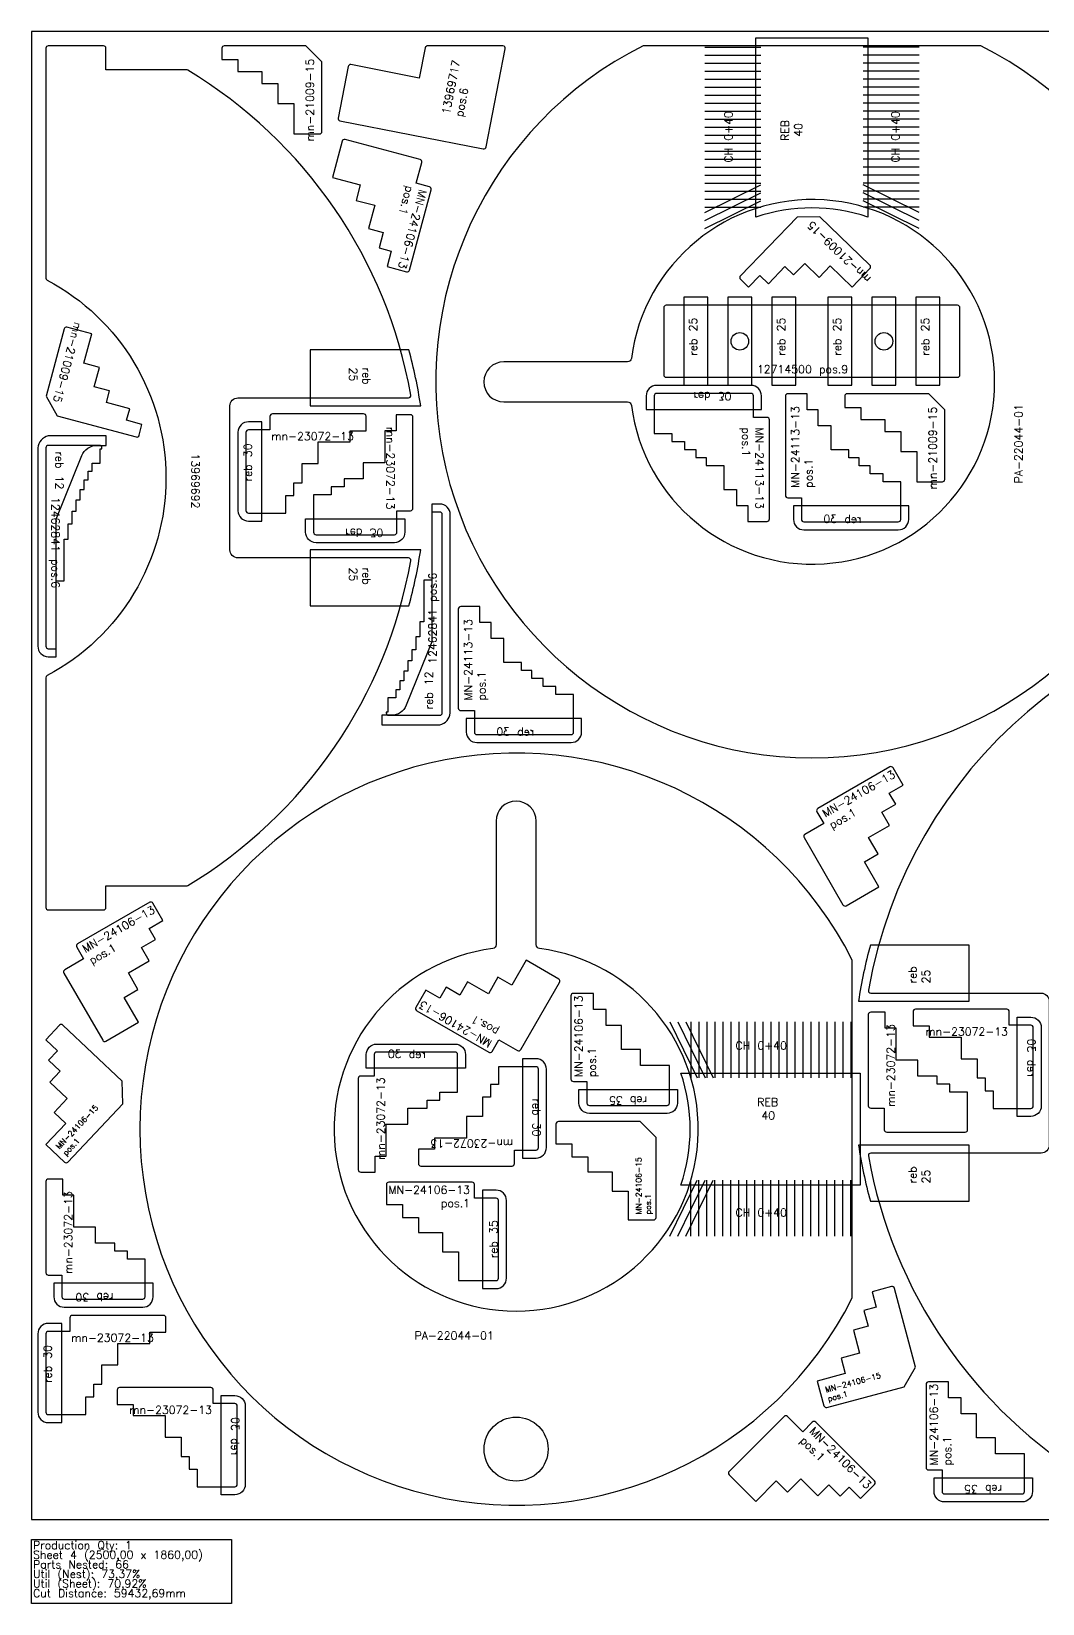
# Model space of a CAD drawing. Header units: millimetres. Extents: x 7875 to 10375, y -105 to 1860.
# Drawn here: x 7875 to 9138, y -105 to 1860 of the extents above; entities that cross this region are included whole.
import ezdxf

# ---------------------------------------------------------------- set-up
doc = ezdxf.new("R2010")
doc.units = ezdxf.units.MM
for name, color, linetype in [('12462841', 7, 'Continuous'), ('12714500', 7, 'Continuous'), ('13969692', 7, 'Continuous'), ('13969717', 7, 'Continuous'), ('Chanfro', 7, 'Continuous'), ('MN-21009-15', 7, 'Continuous'), ('MN-23072-13', 7, 'Continuous'), ('Mn-24106-13', 7, 'Continuous'), ('MN-24106-15', 7, 'Continuous'), ('MN-24112-13', 7, 'Continuous'), ('PA-22044-01', 7, 'Continuous'), ('Rebaixo', 7, 'Continuous'), ('sheet', 24, 'Continuous'), ('Stats', 7, 'Continuous'), ('Texto', 7, 'Continuous')]:
    doc.layers.add(name, color=color, linetype=linetype)
doc.styles.get("Standard").update_dxf_attribs({"font": 'txt.shx'})

msp = doc.modelspace()

# ---------------------------------------------------------------- linework, layer by layer
at = {"layer": '12462841', "color": 3}
for points in [[(7936, 1287.5), (7941, 1287.5), (7941, 1299.5), (7946, 1299.5), (7946, 1310.5), (7951, 1310.5), (7951, 1320.5), (7961, 1320.5), (7961, 1338.5), (7963, 1338.5), (7963, 1339.5, 0.414214), (7960, 1342.5), (7896, 1342.5, 0.414214), (7893, 1339.5), (7893, 1091.5, 0.414214), (7896, 1088.5), (7906, 1088.5), (7906, 1173.5), (7916, 1173.5), (7916, 1225.5), (7921, 1225.5), (7921, 1244.5), (7926, 1244.5), (7926, 1260.5), (7931, 1260.5), (7931, 1274.5), (7936, 1274.5)], [(8345.3, 1060.2), (8340.3, 1060.2), (8340.3, 1048.2), (8335.3, 1048.2), (8335.3, 1037.2), (8330.3, 1037.2), (8330.3, 1027.2), (8320.3, 1027.2), (8320.3, 1009.2), (8318.3, 1009.2), (8318.3, 1008.2, 0.414214), (8321.3, 1005.2), (8385.3, 1005.2, 0.414214), (8388.3, 1008.2), (8388.3, 1256.2, 0.414214), (8385.3, 1259.2), (8375.3, 1259.2), (8375.3, 1174.2), (8365.3, 1174.2), (8365.3, 1122.2), (8360.3, 1122.2), (8360.3, 1103.2), (8355.3, 1103.2), (8355.3, 1087.2), (8350.3, 1087.2), (8350.3, 1073.2), (8345.3, 1073.2)]]:
    msp.add_lwpolyline(points, format="xyb", close=True, dxfattribs=at)
at = {"layer": '12714500', "color": 4}
msp.add_lwpolyline([(9032, 1517.7), (8668, 1517.7, 0.414214), (8665, 1514.7), (8665, 1430.7, 0.414214), (8668, 1427.7), (9032, 1427.7, 0.414214), (9035, 1430.7), (9035, 1514.7, 0.414214)], format="xyb", close=True, dxfattribs=at)
for centre in [(8760, 1472.7), (8940, 1472.7)]:
    msp.add_circle(centre, 11, dxfattribs=at)
at = {"layer": '13969692', "color": 5}
for points in [[(8348.9, 1198.5, 0.466412), (8346, 1202), (8133, 1202, -0.414214), (8123, 1212), (8123, 1392, -0.414214), (8133, 1402), (8346, 1402, 0.466412), (8348.9, 1405.5, 0.216651), (8070.2, 1811.6, 0.136464), (8068.6, 1812), (7968, 1812), (7968, 1839, 0.414214), (7965, 1842), (7896, 1842, 0.414214), (7893, 1839), (7893, 1551.8, 0.277174), (7894.6, 1549.2, -0.600481), (7894.6, 1054.8, 0.277174), (7893, 1052.2), (7893, 765, 0.414214), (7896, 762), (7965, 762, 0.414214), (7968, 765), (7968, 792), (8068.6, 792, 0.136464), (8070.2, 792.4, 0.216651)], [(9199.4, 48.4, 0.136464), (9200.9, 48), (9301.5, 48), (9301.5, 21, 0.414214), (9304.5, 18), (9373.5, 18, 0.414214), (9376.5, 21), (9376.5, 308.2, 0.277174), (9375, 310.8, -0.762728), (9493.7, 837.7, 0.400818), (9496.5, 840.7), (9496.5, 1149.9, 0.420661), (9493.5, 1152.9, 0.357668), (8920.6, 661.5, 0.466412), (8923.6, 658), (9136.5, 658, -0.414214), (9146.5, 648), (9146.5, 468, -0.414214), (9136.5, 458), (8923.6, 458, 0.466412), (8920.6, 454.5, 0.216651)]]:
    msp.add_lwpolyline(points, format="xyb", close=True, dxfattribs=at)
at = {"layer": '13969717', "color": 2}
msp.add_lwpolyline([(8366.9, 1839.6), (8359.5, 1801.8), (8274.1, 1818.5, 0.414214), (8270.6, 1816.1), (8258, 1751.8, 0.414214), (8260.4, 1748.3), (8439.5, 1713.2, 0.414214), (8443, 1715.6), (8467, 1838.4, 0.472071), (8464.1, 1842), (8369.8, 1842, 0.35863)], format="xyb", close=True, dxfattribs=at)
at = {"layer": 'Chanfro', "color": 1}
for p, q in [((8716.1, 1840.3), (8786.1, 1840.3)), ((8716.1, 1830.3), (8786.1, 1830.3)), ((8984.1, 1840.3), (8914.1, 1840.3)), ((8984.1, 1830.3), (8914.1, 1830.3)), ((8716.1, 1820.3), (8786.1, 1820.3)), ((8716.1, 1810.3), (8786.1, 1810.3)), ((8984.1, 1820.3), (8914.1, 1820.3)), ((8984.1, 1810.3), (8914.1, 1810.3)), ((8716.1, 1800.3), (8786.1, 1800.3)), ((8716.1, 1790.3), (8786.1, 1790.3)), ((8984.1, 1800.3), (8914.1, 1800.3)), ((8984.1, 1790.3), (8914.1, 1790.3)), ((8716.1, 1780.3), (8786.1, 1780.3)), ((8716.1, 1770.3), (8786.1, 1770.3)), ((8984.1, 1780.3), (8914.1, 1780.3)), ((8984.1, 1770.3), (8914.1, 1770.3)), ((8716.1, 1760.3), (8786.1, 1760.3)), ((8716.1, 1750.3), (8786.1, 1750.3)), ((8984.1, 1760.3), (8914.1, 1760.3)), ((8984.1, 1750.3), (8914.1, 1750.3)), ((8716.1, 1740.3), (8786.1, 1740.3)), ((8716.1, 1730.3), (8786.1, 1730.3)), ((8984.1, 1740.3), (8914.1, 1740.3)), ((8984.1, 1730.3), (8914.1, 1730.3)), ((8716.1, 1720.3), (8786.1, 1720.3)), ((8716.1, 1710.3), (8786.1, 1710.3)), ((8984.1, 1720.3), (8914.1, 1720.3)), ((8984.1, 1710.3), (8914.1, 1710.3)), ((8716.1, 1700.3), (8786.1, 1700.3)), ((8716.1, 1690.3), (8786.1, 1690.3)), ((8984.1, 1700.3), (8914.1, 1700.3)), ((8984.1, 1690.3), (8914.1, 1690.3)), ((8716.1, 1680.3), (8786.1, 1680.3)), ((8716.1, 1670.3), (8786.1, 1670.3)), ((8984.1, 1680.3), (8914.1, 1680.3)), ((8984.1, 1670.3), (8914.1, 1670.3)), ((8716.1, 1633.8), (8786.1, 1668.2)), ((8716.1, 1660.3), (8786.1, 1660.3)), ((8716.1, 1623.8), (8786.1, 1658.2)), ((8984.1, 1633.8), (8914.1, 1668.2)), ((8984.1, 1660.3), (8914.1, 1660.3)), ((8984.1, 1623.8), (8914.1, 1658.2)), ((8716.1, 1650.3), (8786.1, 1650.3)), ((8716.1, 1613.8), (8786.1, 1648.2)), ((8716.1, 1640.3), (8786.1, 1640.3)), ((8984.1, 1650.3), (8914.1, 1650.3)), ((8984.1, 1613.8), (8914.1, 1648.2)), ((8984.1, 1640.3), (8914.1, 1640.3)), ((8672.4, 622), (8706.7, 552)), ((8682.4, 622), (8716.7, 552)), ((8692.4, 622), (8726.7, 552)), ((8698.8, 622), (8698.8, 552)), ((8708.8, 622), (8708.8, 552)), ((8718.8, 622), (8718.8, 552)), ((8728.8, 622), (8728.8, 552)), ((8738.8, 622), (8738.8, 552)), ((8748.8, 622), (8748.8, 552)), ((8758.8, 622), (8758.8, 552)), ((8768.8, 622), (8768.8, 552)), ((8778.8, 622), (8778.8, 552)), ((8788.8, 622), (8788.8, 552)), ((8798.8, 622), (8798.8, 552)), ((8808.8, 622), (8808.8, 552)), ((8818.8, 622), (8818.8, 552)), ((8828.8, 622), (8828.8, 552)), ((8838.8, 622), (8838.8, 552)), ((8848.8, 622), (8848.8, 552)), ((8858.8, 622), (8858.8, 552)), ((8868.8, 622), (8868.8, 552)), ((8878.8, 622), (8878.8, 552)), ((8888.8, 622), (8888.8, 552)), ((8898.8, 622), (8898.8, 552)), ((8672.4, 354), (8706.7, 424)), ((8682.4, 354), (8716.7, 424)), ((8692.4, 354), (8726.7, 424)), ((8698.8, 354), (8698.8, 424)), ((8708.8, 354), (8708.8, 424)), ((8718.8, 354), (8718.8, 424)), ((8728.8, 354), (8728.8, 424)), ((8738.8, 354), (8738.8, 424)), ((8748.8, 354), (8748.8, 424)), ((8758.8, 354), (8758.8, 424)), ((8768.8, 354), (8768.8, 424)), ((8778.8, 354), (8778.8, 424)), ((8788.8, 354), (8788.8, 424)), ((8798.8, 354), (8798.8, 424)), ((8808.8, 354), (8808.8, 424)), ((8818.8, 354), (8818.8, 424)), ((8828.8, 354), (8828.8, 424)), ((8838.8, 354), (8838.8, 424)), ((8848.8, 354), (8848.8, 424)), ((8858.8, 354), (8858.8, 424)), ((8868.8, 354), (8868.8, 424)), ((8878.8, 354), (8878.8, 424)), ((8888.8, 354), (8888.8, 424)), ((8898.8, 354), (8898.8, 424))]:
    msp.add_line(p, q, dxfattribs=at)
at = {"layer": 'MN-21009-15', "color": 2}
for points in [[(8202.9, 1770), (8202.9, 1732), (8234.9, 1732, 0.414214), (8237.9, 1735), (8237.9, 1822), (8217.9, 1842), (8115.9, 1842, 0.414214), (8112.9, 1839), (8112.9, 1825), (8132.9, 1825), (8132.9, 1810), (8162.9, 1810), (8162.9, 1795), (8182.9, 1795), (8182.9, 1770)], [(8873, 1567), (8900.3, 1540.5), (8922.6, 1563.5, 0.414214), (8922.5, 1567.8), (8860, 1628.3), (8831.7, 1627.8), (8760.8, 1554.5, 0.414214), (8760.8, 1550.3), (8770.9, 1540.5), (8784.8, 1554.9), (8795.6, 1544.5), (8816.4, 1566), (8827.2, 1555.6), (8841.1, 1570), (8859.1, 1552.6)], [(7940.4, 1445.2), (7950.3, 1481.9), (7919.4, 1490.2, 0.414214), (7915.7, 1488.1), (7893.2, 1404), (7907.3, 1379.5), (8005.8, 1353.1, 0.414214), (8009.5, 1355.3), (8013.1, 1368.8), (7993.8, 1374), (7997.7, 1388.5), (7968.7, 1396.2), (7972.6, 1410.7), (7953.3, 1415.9), (7959.8, 1440)], [(8981, 1335.1), (8981, 1297.1), (9013, 1297.1, 0.414214), (9016, 1300.1), (9016, 1387.1), (8996, 1407.1), (8894, 1407.1, 0.414214), (8891, 1404.1), (8891, 1390.1), (8911, 1390.1), (8911, 1375.1), (8941, 1375.1), (8941, 1360.1), (8961, 1360.1), (8961, 1335.1)]]:
    msp.add_lwpolyline(points, format="xyb", close=True, dxfattribs=at)
at = {"layer": 'MN-23072-13', "color": 3}
for points in [[(8233, 1320), (8233, 1347), (8273, 1347), (8273, 1361), (8293, 1361), (8293, 1379, 0.414214), (8290, 1382), (8176, 1382, 0.414214), (8173, 1379), (8173, 1362), (8146, 1362, 0.414214), (8143, 1359), (8143, 1261, 0.414214), (8146, 1258), (8193, 1258), (8193, 1280), (8203, 1280), (8203, 1296), (8213, 1296), (8213, 1320)], [(8982.5, 574.2), (8955.5, 574.2), (8955.5, 614.2), (8941.5, 614.2), (8941.5, 634.2), (8923.5, 634.2, 0.414214), (8920.5, 631.2), (8920.5, 517.2, 0.414214), (8923.5, 514.2), (8940.5, 514.2), (8940.5, 487.2, 0.414214), (8943.5, 484.2), (9041.5, 484.2, 0.414214), (9044.5, 487.2), (9044.5, 534.2), (9022.5, 534.2), (9022.5, 544.2), (9006.5, 544.2), (9006.5, 554.2), (8982.5, 554.2)], [(8418.4, 503.9), (8418.4, 476.9), (8378.4, 476.9), (8378.4, 462.9), (8358.4, 462.9), (8358.4, 444.9, 0.414214), (8361.4, 441.9), (8475.4, 441.9, 0.414214), (8478.4, 444.9), (8478.4, 461.9), (8505.4, 461.9, 0.414214), (8508.4, 464.9), (8508.4, 562.9, 0.414214), (8505.4, 565.9), (8458.4, 565.9), (8458.4, 543.9), (8448.4, 543.9), (8448.4, 527.9), (8438.4, 527.9), (8438.4, 503.9)], [(7955, 365.5), (7928, 365.5), (7928, 405.5), (7914, 405.5), (7914, 425.5), (7896, 425.5, 0.414214), (7893, 422.5), (7893, 308.5, 0.414214), (7896, 305.5), (7913, 305.5), (7913, 278.5, 0.414214), (7916, 275.5), (8014, 275.5, 0.414214), (8017, 278.5), (8017, 325.5), (7995, 325.5), (7995, 335.5), (7979, 335.5), (7979, 345.5), (7955, 345.5)], [(7983, 193.2), (7983, 220.2), (8023, 220.2), (8023, 234.2), (8043, 234.2), (8043, 252.2, 0.414214), (8040, 255.2), (7926, 255.2, 0.414214), (7923, 252.2), (7923, 235.2), (7896, 235.2, 0.414214), (7893, 232.2), (7893, 134.2, 0.414214), (7896, 131.2), (7943, 131.2), (7943, 153.2), (7953, 153.2), (7953, 169.2), (7963, 169.2), (7963, 193.2)]]:
    msp.add_lwpolyline(points, format="xyb", close=True, dxfattribs=at)
at = {"layer": 'MN-23072-13', "color": 1}
for points in [[(8289.5, 1321), (8289.5, 1301), (8265.5, 1301), (8265.5, 1291), (8249.5, 1291), (8249.5, 1281), (8227.5, 1281), (8227.5, 1234, 0.414214), (8230.5, 1231), (8328.5, 1231, 0.414214), (8331.5, 1234), (8331.5, 1261), (8348.5, 1261, 0.414214), (8351.5, 1264), (8351.5, 1378, 0.414214), (8348.5, 1381), (8330.5, 1381), (8330.5, 1361), (8316.5, 1361), (8316.5, 1321)], [(9036.5, 575.9), (9056.5, 575.9), (9056.5, 551.9), (9066.5, 551.9), (9066.5, 535.9), (9076.5, 535.9), (9076.5, 513.9), (9123.5, 513.9, 0.414214), (9126.5, 516.9), (9126.5, 614.9, 0.414214), (9123.5, 617.9), (9096.5, 617.9), (9096.5, 634.9, 0.414214), (9093.5, 637.9), (8979.5, 637.9, 0.414214), (8976.5, 634.9), (8976.5, 616.9), (8996.5, 616.9), (8996.5, 602.9), (9036.5, 602.9)], [(8345.3, 494.3), (8345.3, 514.3), (8369.3, 514.3), (8369.3, 524.3), (8385.3, 524.3), (8385.3, 534.3), (8407.3, 534.3), (8407.3, 581.3, 0.414214), (8404.3, 584.3), (8306.3, 584.3, 0.414214), (8303.3, 581.3), (8303.3, 554.3), (8286.3, 554.3, 0.414214), (8283.3, 551.3), (8283.3, 437.3, 0.414214), (8286.3, 434.3), (8304.3, 434.3), (8304.3, 454.3), (8318.3, 454.3), (8318.3, 494.3)], [(8042.1, 103), (8062.1, 103), (8062.1, 79), (8072.1, 79), (8072.1, 63), (8082.1, 63), (8082.1, 41), (8129.1, 41, 0.414214), (8132.1, 44), (8132.1, 142, 0.414214), (8129.1, 145), (8102.1, 145), (8102.1, 162, 0.414214), (8099.1, 165), (7985.1, 165, 0.414214), (7982.1, 162), (7982.1, 144), (8002.1, 144), (8002.1, 130), (8042.1, 130)]]:
    msp.add_lwpolyline(points, format="xyb", close=True, dxfattribs=at)
at = {"layer": 'Mn-24106-13', "color": 2}
for points in [[(8343.6, 1559.5, 0.414214), (8347.3, 1561.7), (8374.2, 1662.1, 0.414214), (8372.1, 1665.8), (8355.7, 1670.2), (8362.7, 1696.3, 0.414214), (8360.5, 1699.9), (8266.8, 1725, 0.414214), (8263.2, 1722.9), (8251, 1677.5), (8285.8, 1668.2), (8280.6, 1648.9), (8303.8, 1642.7), (8296, 1613.7), (8314.4, 1608.8), (8309.2, 1589.5), (8324.6, 1585.3), (8319.5, 1566)], [(8951.5, 939.6, 0.414214), (8947.4, 940.7), (8857.4, 888.7, 0.414214), (8856.3, 884.6), (8864.8, 869.9), (8841.4, 856.4, 0.414214), (8840.3, 852.3), (8888.8, 768.3, 0.414214), (8892.9, 767.2), (8933.6, 790.7), (8915.6, 821.9), (8932.9, 831.9), (8920.9, 852.7), (8946.9, 867.7), (8937.4, 884.1), (8954.7, 894.1), (8946.7, 908), (8964, 918)], [(8026.8, 770.4, 0.414214), (8022.7, 771.5), (7932.6, 719.5, 0.414214), (7931.5, 715.4), (7940, 700.7), (7916.6, 687.2, 0.414214), (7915.5, 683.1), (7964, 599.1, 0.414214), (7968.1, 598), (8008.8, 621.5), (7990.8, 652.6), (8008.1, 662.6), (7996.1, 683.4), (8022.1, 698.4), (8012.6, 714.9), (8029.9, 724.9), (8021.9, 738.7), (8039.3, 748.7)], [(8355.2, 640.1, 0.414214), (8356.3, 636), (8446.3, 584, 0.414214), (8450.4, 585.1), (8458.9, 599.8), (8482.3, 586.3, 0.414214), (8486.4, 587.4), (8534.9, 671.4, 0.414214), (8533.8, 675.5), (8493.1, 699), (8475.1, 667.9), (8457.8, 677.9), (8445.8, 657.1), (8419.8, 672.1), (8410.3, 655.6), (8393, 665.6), (8385, 651.8), (8367.7, 661.8)], [(8928.3, 44, 0.414214), (8928.3, 48.2), (8854.8, 121.7, 0.414214), (8850.5, 121.7), (8838.5, 109.7), (8819.4, 128.8, 0.414214), (8815.2, 128.8), (8746.6, 60.2, 0.414214), (8746.6, 56), (8779.8, 22.7), (8805.3, 48.2), (8819.4, 34.1), (8836.4, 51), (8857.6, 29.8), (8871, 43.3), (8885.2, 29.1), (8896.5, 40.4), (8910.6, 26.3)]]:
    msp.add_lwpolyline(points, format="xyb", close=True, dxfattribs=at)
at = {"layer": 'Mn-24106-13', "color": 6}
for points in [[(8552, 657.6, 0.414214), (8549, 654.6), (8549, 550.6, 0.414214), (8552, 547.6), (8569, 547.6), (8569, 520.6, 0.414214), (8572, 517.6), (8669, 517.6, 0.414214), (8672, 520.6), (8672, 567.6), (8636, 567.6), (8636, 587.6), (8612, 587.6), (8612, 617.6), (8593, 617.6), (8593, 637.6), (8577, 637.6), (8577, 657.6)], [(8995.6, 172, 0.414214), (8992.6, 169), (8992.6, 65, 0.414214), (8995.6, 62), (9012.6, 62), (9012.6, 35, 0.414214), (9015.6, 32), (9112.6, 32, 0.414214), (9115.6, 35), (9115.6, 82), (9079.6, 82), (9079.6, 102), (9055.6, 102), (9055.6, 132), (9036.6, 132), (9036.6, 152), (9020.6, 152), (9020.6, 172)]]:
    msp.add_lwpolyline(points, format="xyb", close=True, dxfattribs=at)
at = {"layer": 'Mn-24106-13', "color": 4}
msp.add_lwpolyline([(8318.5, 418.7), (8318.5, 393.7), (8338.5, 393.7), (8338.5, 377.7), (8358.5, 377.7), (8358.5, 358.7), (8388.5, 358.7), (8388.5, 334.7), (8408.5, 334.7), (8408.5, 298.7), (8455.5, 298.7, 0.414214), (8458.5, 301.7), (8458.5, 398.7, 0.414214), (8455.5, 401.7), (8428.5, 401.7), (8428.5, 418.7, 0.414214), (8425.5, 421.7), (8321.5, 421.7, 0.414214)], format="xyb", close=True, dxfattribs=at)
at = {"layer": 'MN-24106-15', "color": 2}
for points in [[(7989.2, 519.5), (7988.5, 547.8), (7914.4, 618, 0.414214), (7910.2, 617.9), (7893, 599.7), (7907.5, 585.9), (7896.5, 574.3), (7911, 560.6), (7898, 546.8), (7919.7, 526.2), (7903.2, 508.7), (7917.8, 495), (7893, 468.8), (7916.2, 446.8, 0.414214), (7920.5, 446.9)], [(8655.3, 477.5), (8635.3, 497.5), (8533.3, 497.5, 0.414214), (8530.3, 494.5), (8530.3, 469.5), (8550.3, 469.5), (8550.3, 453.5), (8570.3, 453.5), (8570.3, 434.5), (8600.3, 434.5), (8600.3, 410.5), (8620.3, 410.5), (8620.3, 374.5), (8652.3, 374.5, 0.414214), (8655.3, 377.5)], [(8965.4, 166), (8979.5, 190.5), (8953.1, 289, 0.414214), (8949.5, 291.1), (8925.3, 284.6), (8930.5, 265.3), (8915, 261.2), (8920.2, 241.9), (8901.9, 236.9), (8909.6, 208), (8886.4, 201.7), (8891.6, 182.4), (8856.8, 173.1), (8865.1, 142.2, 0.414214), (8868.8, 140.1)]]:
    msp.add_lwpolyline(points, format="xyb", close=True, dxfattribs=at)
at = {"layer": 'MN-24112-13', "color": 32}
for points in [[(8774, 1407.6), (8656, 1407.6, 0.414214), (8653, 1404.6), (8653, 1357.6), (8675, 1357.6), (8675, 1347.6), (8691, 1347.6), (8691, 1337.6), (8705, 1337.6), (8705, 1327.6), (8718, 1327.6), (8718, 1317.6), (8740, 1317.6), (8740, 1287.6), (8756, 1287.6), (8756, 1267.6), (8770, 1267.6), (8770, 1247.6), (8794, 1247.6, 0.414214), (8797, 1250.6), (8797, 1374.6, 0.414214), (8794, 1377.6), (8777, 1377.6), (8777, 1404.6, 0.414214)], [(8840, 1247.1), (8958, 1247.1, 0.414214), (8961, 1250.1), (8961, 1297.1), (8939, 1297.1), (8939, 1307.1), (8923, 1307.1), (8923, 1317.1), (8909, 1317.1), (8909, 1327.1), (8896, 1327.1), (8896, 1337.1), (8874, 1337.1), (8874, 1367.1), (8858, 1367.1), (8858, 1387.1), (8844, 1387.1), (8844, 1407.1), (8820, 1407.1, 0.414214), (8817, 1404.1), (8817, 1280.1, 0.414214), (8820, 1277.1), (8837, 1277.1), (8837, 1250.1, 0.414214)], [(8431.3, 981.2), (8549.3, 981.2, 0.414214), (8552.3, 984.2), (8552.3, 1031.2), (8530.3, 1031.2), (8530.3, 1041.2), (8514.3, 1041.2), (8514.3, 1051.2), (8500.3, 1051.2), (8500.3, 1061.2), (8487.3, 1061.2), (8487.3, 1071.2), (8465.3, 1071.2), (8465.3, 1101.2), (8449.3, 1101.2), (8449.3, 1121.2), (8435.3, 1121.2), (8435.3, 1141.2), (8411.3, 1141.2, 0.414214), (8408.3, 1138.2), (8408.3, 1014.2, 0.414214), (8411.3, 1011.2), (8428.3, 1011.2), (8428.3, 984.2, 0.414214)]]:
    msp.add_lwpolyline(points, format="xyb", close=True, dxfattribs=at)
at = {"layer": 'PA-22044-01', "color": 1}
for points in [[(8639.1, 1842, 4.219005), (9061, 1842)], [(8624.5, 1451.4, -0.376803), (8619.5, 1447), (8465.1, 1447, 0.999995), (8465.1, 1397), (8619.5, 1397, -0.376803), (8624.5, 1392.6, 15.435213)], [(8900.5, 699, 4.219005), (8900.5, 277.1)], [(8509.9, 713.6, -0.376803), (8505.5, 718.6), (8505.5, 873, 0.999998), (8455.5, 873), (8455.5, 718.6, -0.376803), (8451.2, 713.6, 15.435213)]]:
    msp.add_lwpolyline(points, format="xyb", close=True, dxfattribs=at)
msp.add_circle((8480.5, 88), 40, dxfattribs=at)
at = {"layer": 'Rebaixo', "color": 1}
for points in [[(8920.1, 1852), (8920.1, 1627.9, 0.165317), (8780.1, 1627.9), (8780.1, 1852)], [(8341.5, 1251), (8341.5, 1234, -0.414214), (8328.5, 1221), (8230.5, 1221, -0.414214), (8217.5, 1234), (8217.5, 1251)], [(9106.5, 627.9), (9123.5, 627.9, -0.414214), (9136.5, 614.9), (9136.5, 516.9, -0.414214), (9123.5, 503.9), (9106.5, 503.9)], [(8293.3, 564.3), (8293.3, 581.3, -0.414214), (8306.3, 594.3), (8404.3, 594.3, -0.414214), (8417.3, 581.3), (8417.3, 564.3)], [(8910.5, 418), (8686.4, 418, 0.165317), (8686.4, 558), (8910.5, 558)], [(8112.1, 155), (8129.1, 155, -0.414214), (8142.1, 142), (8142.1, 44, -0.414214), (8129.1, 31), (8112.1, 31)]]:
    msp.add_lwpolyline(points, format="xyb", close=True, dxfattribs=at)
at = {"layer": 'Rebaixo', "color": 4}
for points in [[(8690, 1417.7), (8720, 1417.7), (8720, 1527.7), (8690, 1527.7)], [(8775, 1527.7), (8745, 1527.7), (8745, 1417.7), (8775, 1417.7)], [(8830, 1527.7), (8800, 1527.7), (8800, 1417.7), (8830, 1417.7)], [(8870, 1417.7), (8900, 1417.7), (8900, 1527.7), (8870, 1527.7)], [(8955, 1527.7), (8925, 1527.7), (8925, 1417.7), (8955, 1417.7)], [(8980, 1417.7), (9010, 1417.7), (9010, 1527.7), (8980, 1527.7)]]:
    msp.add_lwpolyline(points, close=True, dxfattribs=at)
at = {"layer": 'Rebaixo', "color": 5}
for points in [[(8346.5, 1462), (8223, 1462), (8223, 1392), (8361.3, 1392, 0.029592)], [(8361.3, 1212), (8223, 1212), (8223, 1142), (8346.5, 1142, 0.029592)], [(8908.3, 648), (9046.5, 648), (9046.5, 718), (8923.1, 718, 0.029592)], [(8923.1, 398), (9046.5, 398), (9046.5, 468), (8908.3, 468, 0.029592)]]:
    msp.add_lwpolyline(points, format="xyb", close=True, dxfattribs=at)
at = {"layer": 'Rebaixo', "color": 32}
for points in [[(8787, 1387.6), (8787, 1404.6, 0.414214), (8774, 1417.6), (8656, 1417.6, 0.414214), (8643, 1404.6), (8643, 1387.6)], [(8827, 1267.1), (8827, 1250.1, 0.414214), (8840, 1237.1), (8958, 1237.1, 0.414214), (8971, 1250.1), (8971, 1267.1)], [(8418.3, 1001.2), (8418.3, 984.2, 0.414214), (8431.3, 971.2), (8549.3, 971.2, 0.414214), (8562.3, 984.2), (8562.3, 1001.2)]]:
    msp.add_lwpolyline(points, format="xyb", close=True, dxfattribs=at)
at = {"layer": 'Rebaixo', "color": 3}
for points in [[(8163, 1372), (8146, 1372, 0.414214), (8133, 1359), (8133, 1261, 0.414214), (8146, 1248), (8163, 1248)], [(7968.5, 1342.5), (7968.5, 1354.5), (7896, 1354.5, 0.317372), (7883, 1339.5), (7883, 1091.5, 0.414214), (7896, 1078.5), (7906, 1078.5), (7906, 1250.5), (7938, 1329.9, -0.306166), (7956.5, 1342.5)], [(8312.8, 1005.2), (8312.8, 993.2), (8385.3, 993.2, 0.317372), (8398.3, 1008.2), (8398.3, 1256.2, 0.414214), (8385.3, 1269.2), (8375.3, 1269.2), (8375.3, 1097.2), (8343.3, 1017.8, -0.306166), (8324.8, 1005.2)], [(8488.4, 451.9), (8505.4, 451.9, 0.414214), (8518.4, 464.9), (8518.4, 562.9, 0.414214), (8505.4, 575.9), (8488.4, 575.9)], [(7903, 295.5), (7903, 278.5, 0.414214), (7916, 265.5), (8014, 265.5, 0.414214), (8027, 278.5), (8027, 295.5)], [(7913, 245.2), (7896, 245.2, 0.414214), (7883, 232.2), (7883, 134.2, 0.414214), (7896, 121.2), (7913, 121.2)]]:
    msp.add_lwpolyline(points, format="xyb", close=True, dxfattribs=at)
at = {"layer": 'Rebaixo', "color": 6}
for points in [[(8682, 537.6), (8682, 520.6, -0.414214), (8669, 507.6), (8572, 507.6, -0.414214), (8559, 520.6), (8559, 537.6)], [(9125.6, 52), (9125.6, 35, -0.414214), (9112.6, 22), (9015.6, 22, -0.414214), (9002.6, 35), (9002.6, 52)]]:
    msp.add_lwpolyline(points, format="xyb", close=True, dxfattribs=at)
at = {"layer": 'Rebaixo', "color": 4}
msp.add_lwpolyline([(8438.5, 288.7), (8455.5, 288.7, 0.414214), (8468.5, 301.7), (8468.5, 398.7, 0.414214), (8455.5, 411.7), (8438.5, 411.7)], format="xyb", close=True, dxfattribs=at)
at = {"layer": 'sheet', "color": 7}
msp.add_lwpolyline([(7875, 0), (10375, 0), (10375, 1860), (7875, 1860)], close=True, dxfattribs=at)
at = {"layer": 'Stats', "color": 151}
msp.add_lwpolyline([(7875, -25), (8125, -25), (8125, -105), (7875, -105), (7875, -25)], close=True, dxfattribs=at)

# ---------------------------------------------------------------- texts
at = {"layer": 'Chanfro', "color": 1, "char_height": 10, "rotation": 90}
for insert, attachment_point in [((8740.7, 1675.9), 1), ((8959.4, 1675.9), 7)]:
    msp.add_mtext_dynamic_manual_height_columns('{\\W2.265903; }CH 0+40', width=108.651, gutter_width=12.5, heights=[0], dxfattribs=dict(at, insert=insert, attachment_point=attachment_point))
at = {"layer": 'Chanfro', "color": 1, "char_height": 10}
for insert, attachment_point in [((8734.4, 597.4), 1), ((8734.4, 378.7), 7)]:
    msp.add_mtext_dynamic_manual_height_columns('{\\W2.265903; }CH 0+40', width=108.651, gutter_width=12.5, heights=[0], dxfattribs=dict(at, insert=insert, attachment_point=attachment_point))
at = {"layer": 'Rebaixo', "color": 1, "insert": (8811.4, 1703.3), "char_height": 10, "attachment_point": 1, "rotation": 90}
msp.add_mtext_dynamic_manual_height_columns('{\\W2.227035; }REB\\P{\\W2.810369; }40', width=71.207, gutter_width=12.5, heights=[0], dxfattribs=at)
at = {"layer": 'Rebaixo', "color": 4, "char_height": 10, "rotation": 90}
for s, width, insert, attachment_point in [('reb 25', 70.209, (8696.5, 1454.7), 1), ('reb 25', 70.209, (8806.5, 1454.7), 1), ('reb 25', 70.209, (8876.5, 1454.7), 1), ('reb 25', 70.209, (8986.5, 1454.7), 1), ('reb 35', 70.921, (8457.3, 326.6), 7)]:
    msp.add_mtext_dynamic_manual_height_columns(s, width=width, gutter_width=12.5, heights=[0], dxfattribs=dict(at, insert=insert, attachment_point=attachment_point))
at = {"layer": 'Rebaixo', "color": 5, "char_height": 10, "attachment_point": 1}
for insert, rotation in [((8298.7, 1439.9), 270), ((8298.7, 1189.9), 270), ((8970.9, 670.1), 90), ((8970.9, 420.1), 90)]:
    msp.add_mtext_dynamic_manual_height_columns('reb\\P25', width=57.969, gutter_width=12.5, heights=[0], dxfattribs=dict(at, insert=insert, rotation=rotation))
at = {"layer": 'Rebaixo', "color": 32, "extrusion": (0, 0, -1), "char_height": 10, "attachment_point": 7}
for insert, text_direction in [((8702, 1409), (1, 0, 0)), ((8912, 1245.7), (-1, 0, 0)), ((8503.3, 979.8), (-1, 0, 0))]:
    msp.add_mtext_dynamic_manual_height_columns('reb 30', width=54.116, gutter_width=12.5, heights=[0], dxfattribs=dict(at, insert=insert, text_direction=text_direction))
at = {"layer": 'Rebaixo', "color": 3, "char_height": 10, "attachment_point": 1}
for s, width, insert, rotation in [('reb 30', 48.035, (8140.3, 1297.5), 90), ('reb 12', 56.654, (7914.9, 1335.1), 270), ('reb 12', 56.654, (8366.4, 1012.6), 90), ('reb 30', 48.035, (8511.1, 526.4), 270), ('reb 30', 48.035, (7977.5, 272.8), 180), ('reb 30', 48.035, (7890.3, 170.7), 90)]:
    msp.add_mtext_dynamic_manual_height_columns(s, width=width, gutter_width=12.5, heights=[0], dxfattribs=dict(at, insert=insert, rotation=rotation))
at = {"layer": 'Rebaixo', "color": 1, "extrusion": (0, 0, -1), "char_height": 10, "attachment_point": 1}
for insert, text_direction in [((8267, 1228.3), (1, 0, 0)), ((9129.2, 553.4), (0, 1, 0)), ((8367.8, 586.9), (-1, 0, 0)), ((8134.7, 80.5), (0, 1, 0))]:
    msp.add_mtext_dynamic_manual_height_columns('reb 30', width=48.035, gutter_width=12.5, heights=[0], dxfattribs=dict(at, insert=insert, text_direction=text_direction))
at = {"layer": 'Rebaixo', "color": 6, "char_height": 10, "attachment_point": 1, "rotation": 180}
for insert in [(8644.1, 518.7), (9087.7, 33.1)]:
    msp.add_mtext_dynamic_manual_height_columns('reb 35', width=70.921, gutter_width=12.5, heights=[0], dxfattribs=dict(at, insert=insert))
at = {"layer": 'Rebaixo', "color": 1, "insert": (8761.8, 526.7), "char_height": 10, "attachment_point": 1}
msp.add_mtext_dynamic_manual_height_columns('{\\W2.227035; }REB\\P{\\W2.810369; }40', width=71.207, gutter_width=12.5, heights=[0], dxfattribs=at)
at = {"layer": 'Stats', "color": 60}
for s, p in [('Sheet 4 (2500,00 x 1860,00)', (7877, -49)), ('Production Qty: 1', (7877, -37)), ('Parts Nested: 66', (7877, -61)), ('Util (Nest): 73,37%', (7877, -73)), ('Util (Sheet): 70,92%', (7877, -85)), ('Cut Distance: 59432,69mm', (7877, -97))]:
    msp.add_text(s, height=10, dxfattribs=at).set_placement(p)
at = {"layer": 'Texto', "color": 2}
for s, insert, char_height, width, attachment_point, rotation in [('mn-21009-15', (8217.9, 1825.8), 10, 140.002, 3, 90), ('13969717\\Ppos.6', (8387.6, 1757.7), 10, 75.614, 1, 78.9174), ('MN-24106-13 pos.1', (8369.1, 1660.8), 10, 98.911, 1, 255), ('mn-21009-15', (8843.3, 1616.5), 10, 140.002, 3, 135.9392), ('mn-21009-15', (7911.6, 1395.2), 10, 140.002, 3, 255), ('mn-21009-15', (8995.9, 1390.9), 10, 140.002, 3, 90), ('MN-24106-13 pos.1', (8861.9, 886), 10, 98.911, 1, 30), ('MN-24106-13 pos.1', (7937.1, 716.7), 10, 98.911, 1, 30), ('MN-24106-13 pos.1', (8446.4, 589.3), 10, 98.911, 1, 150), ('MN-24106-15 pos.1', (7904.8, 467.1), 7, 89.838, 1, 46.5481), ('MN-24106-15 pos.1', (8630.1, 381.4), 7, 89.838, 1, 90), ('MN-24106-15 pos.1', (8866, 165.4), 7, 89.838, 1, 15), ('MN-24106-13 pos.1', (8853.3, 116.6), 10, 98.911, 1, 315)]:
    msp.add_mtext(s, dxfattribs=dict(at, insert=insert, char_height=char_height, width=width, attachment_point=attachment_point, rotation=rotation))
at = {"layer": 'Texto', "color": 4, "char_height": 10}
for s, insert, width, attachment_point in [('12714500 pos.9', (8781.4, 1442.8), 178.166, 1), ('MN-24106-13 pos.1', (8422.9, 417.1), 98.911, 3)]:
    msp.add_mtext(s, dxfattribs=dict(at, insert=insert, width=width, attachment_point=attachment_point))
at = {"layer": 'Texto', "color": 32, "char_height": 10, "width": 98.079, "attachment_point": 1}
for insert, rotation in [((8824.3, 1289.5), 90), ((8789.7, 1365.2), 270), ((8415.6, 1023.6), 90)]:
    msp.add_mtext('MN-24113-13 pos.1', dxfattribs=dict(at, insert=insert, rotation=rotation))
at = {"layer": 'Texto', "color": 1, "char_height": 10}
for s, insert, width, attachment_point, rotation in [('{\\W7.88786;   }PA-22044-01', (9103.2, 1295.1), 262.375, 1, 90), ('mn-23072-13', (8328.5, 1262.6), 39.832, 3, 270), ('mn-23072-13', (8306.3, 552.7), 39.832, 3, 90)]:
    msp.add_mtext(s, dxfattribs=dict(at, insert=insert, width=width, attachment_point=attachment_point, rotation=rotation))
at = {"layer": 'Texto', "color": 3, "char_height": 10, "width": 39.832, "attachment_point": 1}
for insert in [(8174.6, 1359), (7924.6, 232.2)]:
    msp.add_mtext('mn-23072-13', dxfattribs=dict(at, insert=insert))
at = {"layer": 'Texto', "color": 5, "insert": (8084.8, 1332.4), "char_height": 10, "width": 225.52, "attachment_point": 1, "rotation": 270}
msp.add_mtext('13969692', dxfattribs=at)
at = {"layer": 'Texto', "color": 3, "char_height": 10, "attachment_point": 1}
for s, insert, width, rotation in [('12462841 pos.6', (7910.1, 1278.1), 161.025, 270), ('12462841 pos.6', (8371.2, 1069.6), 161.025, 90), ('mn-23072-13', (8943.5, 515.8), 39.832, 90), ('mn-23072-13', (8476.8, 464.9), 39.832, 180), ('mn-23072-13', (7916, 307), 39.832, 90)]:
    msp.add_mtext(s, dxfattribs=dict(at, insert=insert, width=width, rotation=rotation))
at = {"layer": 'Texto', "color": 6, "char_height": 10, "width": 98.911, "attachment_point": 1, "rotation": 90}
for insert in [(8553.6, 553.1), (8997.3, 67.5)]:
    msp.add_mtext('MN-24106-13 pos.1', dxfattribs=dict(at, insert=insert))
at = {"layer": 'Texto', "color": 1, "char_height": 10}
for s, insert, width, attachment_point in [('mn-23072-13', (9095, 614.9), 39.832, 3), ('{\\W7.88786;   }PA-22044-01', (8353.6, 234.9), 262.375, 1), ('mn-23072-13', (8100.5, 142), 39.832, 3)]:
    msp.add_mtext(s, dxfattribs=dict(at, insert=insert, width=width, attachment_point=attachment_point))

doc.saveas('drawing.dxf')
